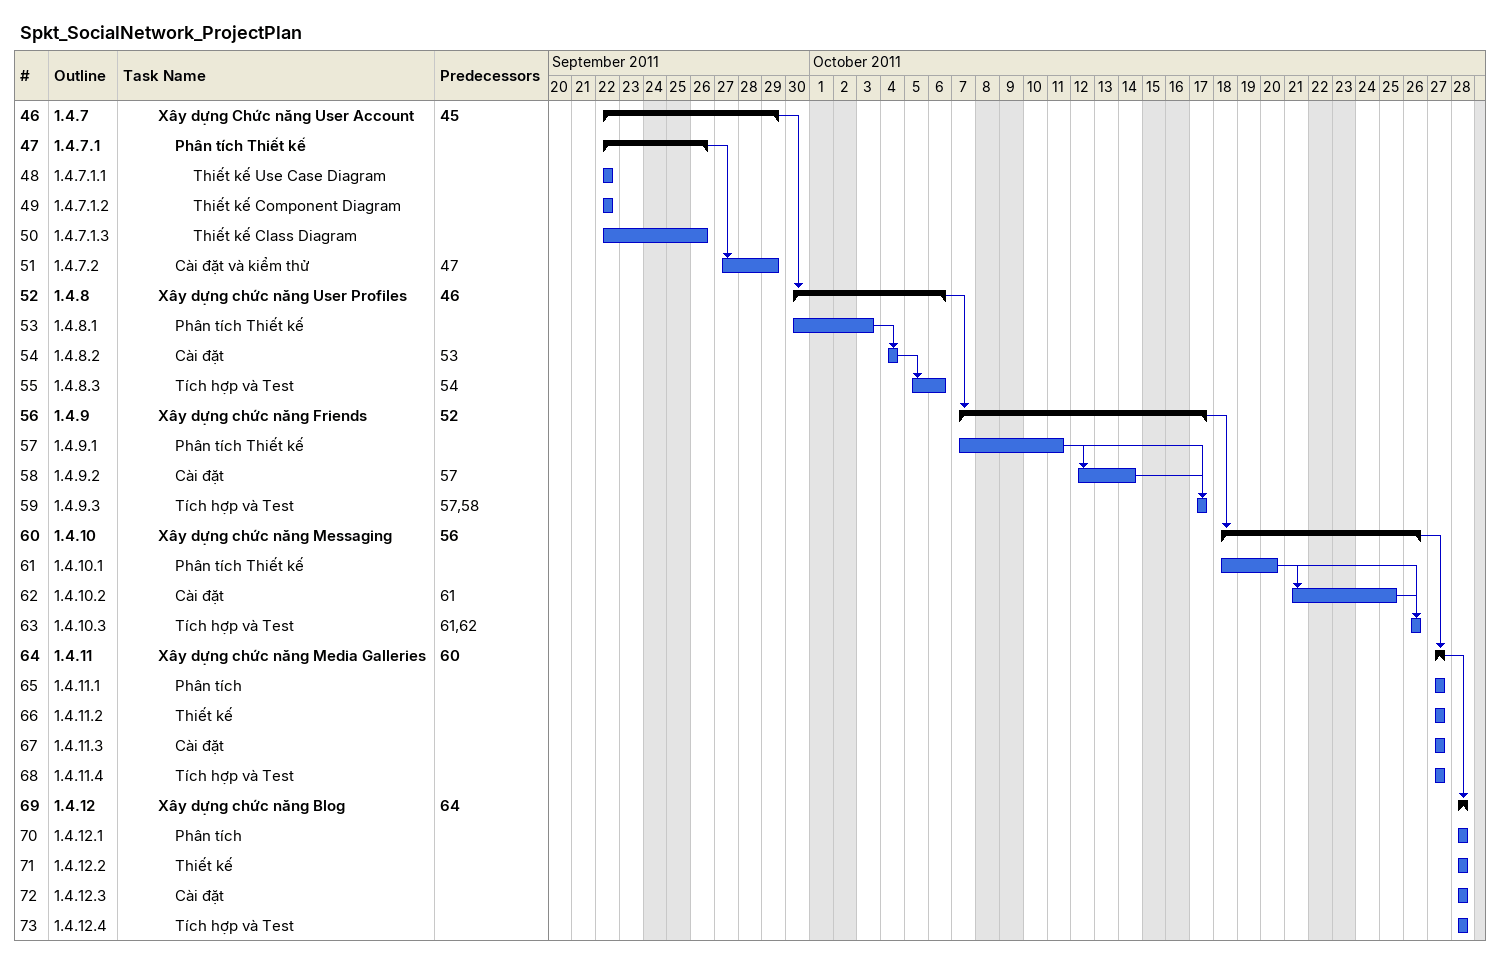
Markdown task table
Spkt_SocialNetwork_ProjectPlan

| ID | WBS | Task | Start | Finish | Predecessors |
|---|---|---|---|---|---|
| 46 | 1.4.7 | **Xây dựng Chức năng User Account** | 2011-09-22 | 2011-09-29 | 45 |
| 47 | 1.4.7.1 | **Phân tích Thiết kế** | 2011-09-22 | 2011-09-26 |  |
| 48 | 1.4.7.1.1 | Thiết kế Use Case Diagram | 2011-09-22 | 2011-09-22 |  |
| 49 | 1.4.7.1.2 | Thiết kế Component Diagram | 2011-09-22 | 2011-09-22 |  |
| 50 | 1.4.7.1.3 | Thiết kế Class Diagram | 2011-09-22 | 2011-09-26 |  |
| 51 | 1.4.7.2 | Cài đặt và kiểm thử | 2011-09-27 | 2011-09-29 | 47 |
| 52 | 1.4.8 | **Xây dựng chức năng User Profiles** | 2011-09-30 | 2011-10-06 | 46 |
| 53 | 1.4.8.1 | Phân tích Thiết kế | 2011-09-30 | 2011-10-03 |  |
| 54 | 1.4.8.2 | Cài đặt | 2011-10-04 | 2011-10-04 | 53 |
| 55 | 1.4.8.3 | Tích hợp và Test | 2011-10-05 | 2011-10-06 | 54 |
| 56 | 1.4.9 | **Xây dựng chức năng Friends** | 2011-10-07 | 2011-10-17 | 52 |
| 57 | 1.4.9.1 | Phân tích Thiết kế | 2011-10-07 | 2011-10-11 |  |
| 58 | 1.4.9.2 | Cài đặt | 2011-10-12 | 2011-10-14 | 57 |
| 59 | 1.4.9.3 | Tích hợp và Test | 2011-10-17 | 2011-10-17 | 57, 58 |
| 60 | 1.4.10 | **Xây dựng chức năng Messaging** | 2011-10-18 | 2011-10-26 | 56 |
| 61 | 1.4.10.1 | Phân tích Thiết kế | 2011-10-18 | 2011-10-20 |  |
| 62 | 1.4.10.2 | Cài đặt | 2011-10-21 | 2011-10-25 | 61 |
| 63 | 1.4.10.3 | Tích hợp và Test | 2011-10-26 | 2011-10-26 | 61, 62 |
| 64 | 1.4.11 | **Xây dựng chức năng Media Galleries** | 2011-10-27 | 2011-10-27 | 60 |
| 65 | 1.4.11.1 | Phân tích | 2011-10-27 | 2011-10-27 |  |
| 66 | 1.4.11.2 | Thiết kế | 2011-10-27 | 2011-10-27 |  |
| 67 | 1.4.11.3 | Cài đặt | 2011-10-27 | 2011-10-27 |  |
| 68 | 1.4.11.4 | Tích hợp và Test | 2011-10-27 | 2011-10-27 |  |
| 69 | 1.4.12 | **Xây dựng chức năng Blog** | 2011-10-28 | 2011-10-28 | 64 |
| 70 | 1.4.12.1 | Phân tích | 2011-10-28 | 2011-10-28 |  |
| 71 | 1.4.12.2 | Thiết kế | 2011-10-28 | 2011-10-28 |  |
| 72 | 1.4.12.3 | Cài đặt | 2011-10-28 | 2011-10-28 |  |
| 73 | 1.4.12.4 | Tích hợp và Test | 2011-10-28 | 2011-10-28 |  |
